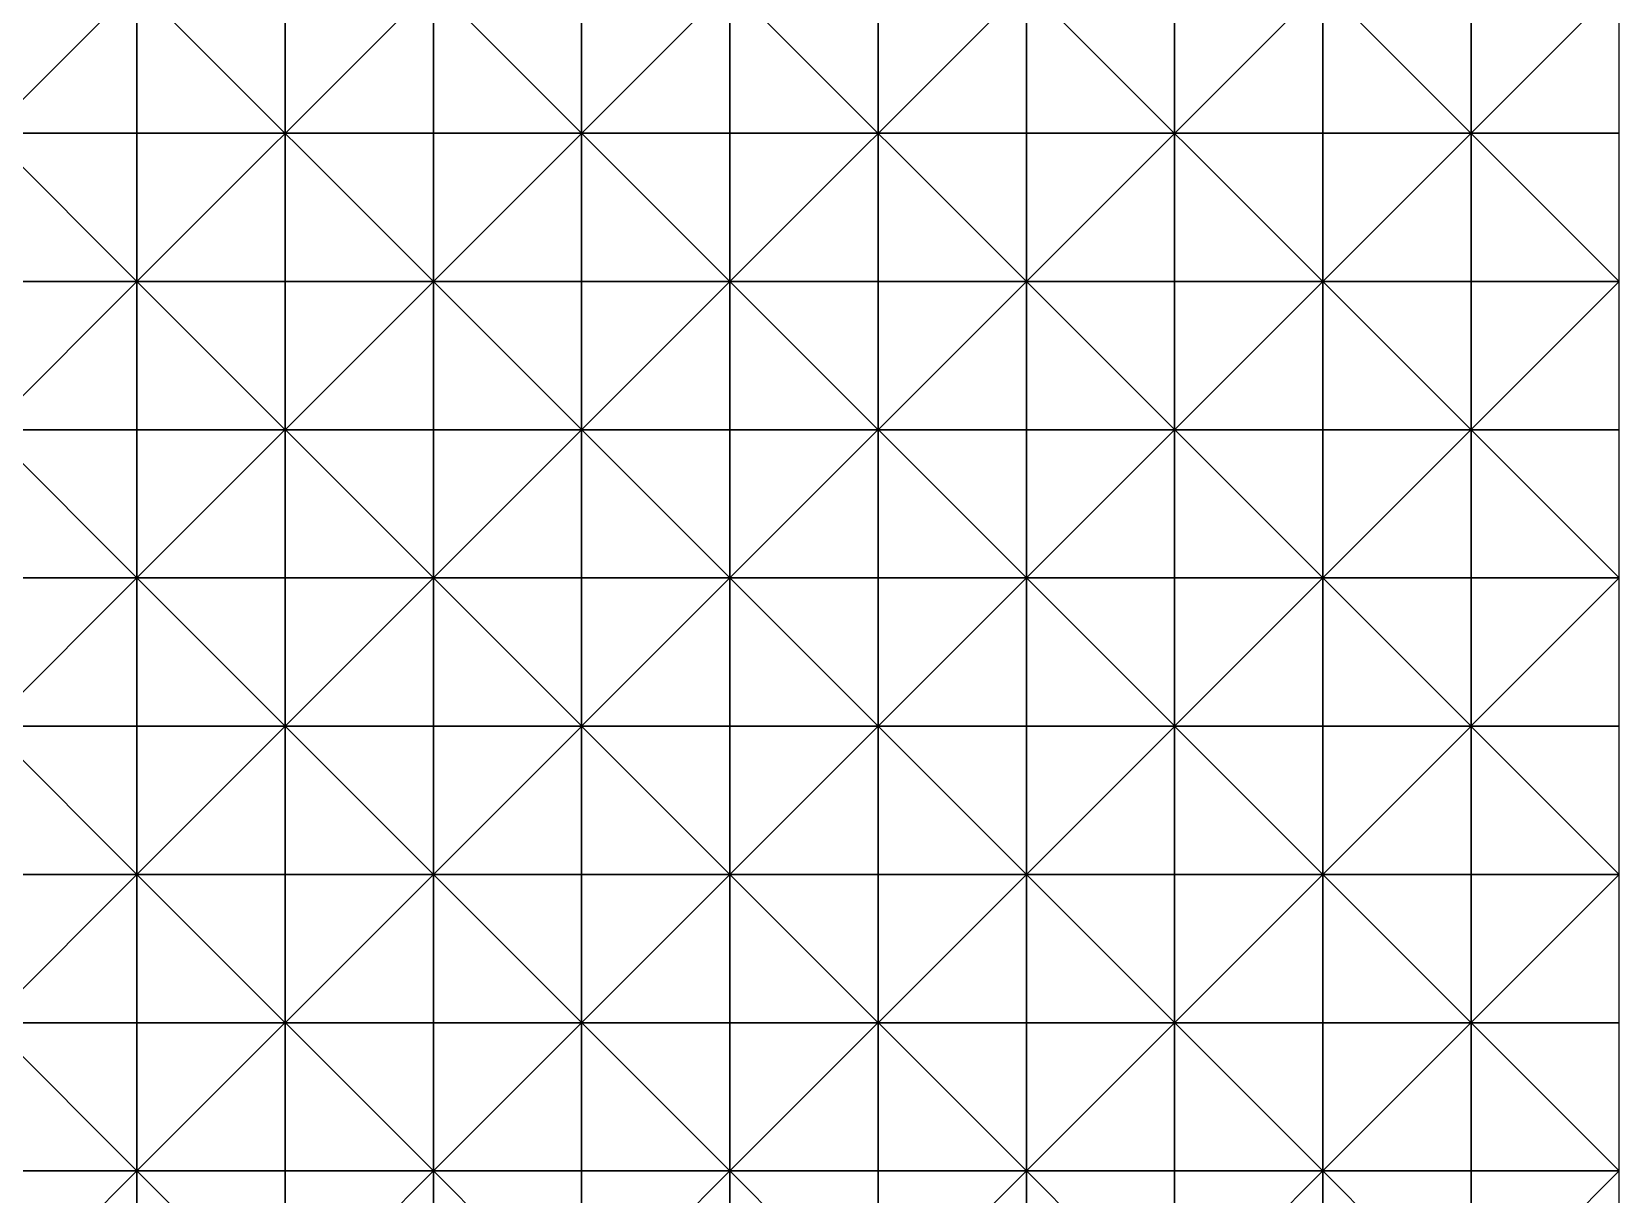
# Model space of a CAD drawing. Header units: millimetres. Extents: x 0 to 945, y 0 to 322.
# Drawn here: x 891 to 944.5, y 40.9 to 80.1 of the extents above; entities that cross this region are included whole.
import ezdxf

# ---------------------------------------------------------------- set-up
doc = ezdxf.new("R2010")
doc.units = ezdxf.units.MM

msp = doc.modelspace()

# ---------------------------------------------------------------- linework, layer by layer
for p, q in [((884.545, 81.656), (894.545, 71.656)), ((894.545, 81.656), (884.545, 71.656)), ((884.545, 81.656), (894.545, 71.656)), ((894.545, 81.656), (884.545, 71.656)), ((894.545, 76.656), (894.545, 81.656)), ((894.545, 76.656), (894.545, 81.656)), ((894.545, 81.656), (894.545, 76.656)), ((894.545, 81.656), (904.545, 71.656)), ((904.545, 81.656), (894.545, 71.656)), ((894.545, 81.656), (894.545, 76.656)), ((894.545, 81.656), (904.545, 71.656)), ((904.545, 81.656), (894.545, 71.656)), ((899.545, 81.656), (899.545, 76.656)), ((899.545, 76.656), (899.545, 81.656)), ((899.545, 81.656), (899.545, 76.656)), ((899.545, 76.656), (899.545, 81.656)), ((904.545, 76.656), (904.545, 81.656)), ((904.545, 76.656), (904.545, 81.656)), ((904.545, 81.656), (904.545, 76.656)), ((904.545, 81.656), (914.545, 71.656)), ((914.545, 81.656), (904.545, 71.656)), ((904.545, 81.656), (904.545, 76.656)), ((904.545, 81.656), (914.545, 71.656)), ((914.545, 81.656), (904.545, 71.656)), ((909.545, 81.656), (909.545, 76.656)), ((909.545, 76.656), (909.545, 81.656)), ((909.545, 81.656), (909.545, 76.656)), ((909.545, 76.656), (909.545, 81.656)), ((914.545, 76.656), (914.545, 81.656)), ((914.545, 76.656), (914.545, 81.656)), ((914.545, 81.656), (914.545, 76.656)), ((914.545, 81.656), (924.545, 71.656)), ((924.545, 81.656), (914.545, 71.656)), ((914.545, 81.656), (914.545, 76.656)), ((914.545, 81.656), (924.545, 71.656)), ((924.545, 81.656), (914.545, 71.656)), ((919.545, 81.656), (919.545, 76.656)), ((919.545, 76.656), (919.545, 81.656)), ((919.545, 81.656), (919.545, 76.656)), ((919.545, 76.656), (919.545, 81.656)), ((924.545, 76.656), (924.545, 81.656)), ((924.545, 76.656), (924.545, 81.656)), ((924.545, 81.656), (924.545, 76.656)), ((924.545, 81.656), (934.545, 71.656)), ((934.545, 81.656), (924.545, 71.656)), ((924.545, 81.656), (924.545, 76.656)), ((924.545, 81.656), (934.545, 71.656)), ((934.545, 81.656), (924.545, 71.656)), ((929.545, 81.656), (929.545, 76.656)), ((929.545, 76.656), (929.545, 81.656)), ((929.545, 81.656), (929.545, 76.656)), ((929.545, 76.656), (929.545, 81.656)), ((934.545, 76.656), (934.545, 81.656)), ((934.545, 76.656), (934.545, 81.656)), ((934.545, 81.656), (934.545, 76.656)), ((934.545, 81.656), (944.545, 71.656)), ((944.545, 81.656), (934.545, 71.656)), ((934.545, 81.656), (934.545, 76.656)), ((934.545, 81.656), (944.545, 71.656)), ((944.545, 81.656), (934.545, 71.656)), ((939.545, 81.656), (939.545, 76.656)), ((939.545, 76.656), (939.545, 81.656)), ((939.545, 81.656), (939.545, 76.656)), ((939.545, 76.656), (939.545, 81.656)), ((944.545, 76.656), (944.545, 81.656)), ((944.545, 76.656), (944.545, 81.656)), ((894.545, 76.656), (889.545, 76.656)), ((889.545, 76.656), (894.545, 76.656)), ((894.545, 76.656), (889.545, 76.656)), ((889.545, 76.656), (894.545, 76.656)), ((894.545, 71.656), (894.545, 76.656)), ((894.545, 71.656), (894.545, 76.656)), ((899.545, 76.656), (894.545, 76.656)), ((894.545, 76.656), (894.545, 71.656)), ((894.545, 76.656), (899.545, 76.656)), ((899.545, 76.656), (894.545, 76.656)), ((894.545, 76.656), (894.545, 71.656)), ((894.545, 76.656), (899.545, 76.656)), ((904.545, 76.656), (899.545, 76.656)), ((899.545, 76.656), (899.545, 71.656)), ((899.545, 76.656), (904.545, 76.656)), ((899.545, 71.656), (899.545, 76.656)), ((904.545, 76.656), (899.545, 76.656)), ((899.545, 76.656), (899.545, 71.656)), ((899.545, 76.656), (904.545, 76.656)), ((899.545, 71.656), (899.545, 76.656)), ((904.545, 71.656), (904.545, 76.656)), ((904.545, 71.656), (904.545, 76.656)), ((909.545, 76.656), (904.545, 76.656)), ((904.545, 76.656), (904.545, 71.656)), ((904.545, 76.656), (909.545, 76.656)), ((909.545, 76.656), (904.545, 76.656)), ((904.545, 76.656), (904.545, 71.656)), ((904.545, 76.656), (909.545, 76.656)), ((914.545, 76.656), (909.545, 76.656)), ((909.545, 76.656), (909.545, 71.656)), ((909.545, 76.656), (914.545, 76.656)), ((909.545, 71.656), (909.545, 76.656)), ((914.545, 76.656), (909.545, 76.656)), ((909.545, 76.656), (909.545, 71.656)), ((909.545, 76.656), (914.545, 76.656)), ((909.545, 71.656), (909.545, 76.656)), ((914.545, 71.656), (914.545, 76.656)), ((914.545, 71.656), (914.545, 76.656)), ((919.545, 76.656), (914.545, 76.656)), ((914.545, 76.656), (914.545, 71.656)), ((914.545, 76.656), (919.545, 76.656)), ((919.545, 76.656), (914.545, 76.656)), ((914.545, 76.656), (914.545, 71.656)), ((914.545, 76.656), (919.545, 76.656)), ((924.545, 76.656), (919.545, 76.656)), ((919.545, 76.656), (919.545, 71.656)), ((919.545, 76.656), (924.545, 76.656)), ((919.545, 71.656), (919.545, 76.656)), ((924.545, 76.656), (919.545, 76.656)), ((919.545, 76.656), (919.545, 71.656)), ((919.545, 76.656), (924.545, 76.656)), ((919.545, 71.656), (919.545, 76.656)), ((924.545, 71.656), (924.545, 76.656)), ((924.545, 71.656), (924.545, 76.656)), ((929.545, 76.656), (924.545, 76.656)), ((924.545, 76.656), (924.545, 71.656)), ((924.545, 76.656), (929.545, 76.656)), ((929.545, 76.656), (924.545, 76.656)), ((924.545, 76.656), (924.545, 71.656)), ((924.545, 76.656), (929.545, 76.656)), ((934.545, 76.656), (929.545, 76.656)), ((929.545, 76.656), (929.545, 71.656)), ((929.545, 76.656), (934.545, 76.656)), ((929.545, 71.656), (929.545, 76.656)), ((934.545, 76.656), (929.545, 76.656)), ((929.545, 76.656), (929.545, 71.656)), ((929.545, 76.656), (934.545, 76.656)), ((929.545, 71.656), (929.545, 76.656)), ((934.545, 71.656), (934.545, 76.656)), ((934.545, 71.656), (934.545, 76.656)), ((939.545, 76.656), (934.545, 76.656)), ((934.545, 76.656), (934.545, 71.656)), ((934.545, 76.656), (939.545, 76.656)), ((939.545, 76.656), (934.545, 76.656)), ((934.545, 76.656), (934.545, 71.656)), ((934.545, 76.656), (939.545, 76.656)), ((944.545, 76.656), (939.545, 76.656)), ((939.545, 76.656), (939.545, 71.656)), ((939.545, 76.656), (944.545, 76.656)), ((939.545, 71.656), (939.545, 76.656)), ((944.545, 76.656), (939.545, 76.656)), ((939.545, 76.656), (939.545, 71.656)), ((939.545, 76.656), (944.545, 76.656)), ((939.545, 71.656), (939.545, 76.656)), ((944.545, 71.656), (944.545, 76.656)), ((944.545, 71.656), (944.545, 76.656)), ((884.545, 71.656), (894.545, 61.656)), ((894.545, 71.656), (884.545, 61.656)), ((884.545, 71.656), (894.545, 61.656)), ((894.545, 71.656), (884.545, 61.656)), ((894.545, 71.656), (889.545, 71.656)), ((889.545, 71.656), (894.545, 71.656)), ((894.545, 71.656), (889.545, 71.656)), ((889.545, 71.656), (894.545, 71.656)), ((894.545, 66.656), (894.545, 71.656)), ((894.545, 66.656), (894.545, 71.656)), ((899.545, 71.656), (894.545, 71.656)), ((894.545, 71.656), (894.545, 66.656)), ((894.545, 71.656), (904.545, 61.656)), ((904.545, 71.656), (894.545, 61.656)), ((894.545, 71.656), (899.545, 71.656)), ((899.545, 71.656), (894.545, 71.656)), ((894.545, 71.656), (894.545, 66.656)), ((894.545, 71.656), (904.545, 61.656)), ((904.545, 71.656), (894.545, 61.656)), ((894.545, 71.656), (899.545, 71.656)), ((904.545, 71.656), (899.545, 71.656)), ((899.545, 71.656), (899.545, 66.656)), ((899.545, 66.656), (899.545, 71.656)), ((899.545, 71.656), (904.545, 71.656)), ((904.545, 71.656), (899.545, 71.656)), ((899.545, 71.656), (899.545, 66.656)), ((899.545, 66.656), (899.545, 71.656)), ((899.545, 71.656), (904.545, 71.656)), ((904.545, 66.656), (904.545, 71.656)), ((904.545, 66.656), (904.545, 71.656)), ((909.545, 71.656), (904.545, 71.656)), ((904.545, 71.656), (904.545, 66.656)), ((904.545, 71.656), (914.545, 61.656)), ((914.545, 71.656), (904.545, 61.656)), ((904.545, 71.656), (909.545, 71.656)), ((909.545, 71.656), (904.545, 71.656)), ((904.545, 71.656), (904.545, 66.656)), ((904.545, 71.656), (914.545, 61.656)), ((914.545, 71.656), (904.545, 61.656)), ((904.545, 71.656), (909.545, 71.656)), ((914.545, 71.656), (909.545, 71.656)), ((909.545, 71.656), (909.545, 66.656)), ((909.545, 66.656), (909.545, 71.656)), ((909.545, 71.656), (914.545, 71.656)), ((914.545, 71.656), (909.545, 71.656)), ((909.545, 71.656), (909.545, 66.656)), ((909.545, 66.656), (909.545, 71.656)), ((909.545, 71.656), (914.545, 71.656)), ((914.545, 66.656), (914.545, 71.656)), ((914.545, 66.656), (914.545, 71.656)), ((919.545, 71.656), (914.545, 71.656)), ((914.545, 71.656), (914.545, 66.656)), ((914.545, 71.656), (924.545, 61.656)), ((924.545, 71.656), (914.545, 61.656)), ((914.545, 71.656), (919.545, 71.656)), ((919.545, 71.656), (914.545, 71.656)), ((914.545, 71.656), (914.545, 66.656)), ((914.545, 71.656), (924.545, 61.656)), ((924.545, 71.656), (914.545, 61.656)), ((914.545, 71.656), (919.545, 71.656)), ((924.545, 71.656), (919.545, 71.656)), ((919.545, 71.656), (919.545, 66.656)), ((919.545, 66.656), (919.545, 71.656)), ((919.545, 71.656), (924.545, 71.656)), ((924.545, 71.656), (919.545, 71.656)), ((919.545, 71.656), (919.545, 66.656)), ((919.545, 66.656), (919.545, 71.656)), ((919.545, 71.656), (924.545, 71.656)), ((924.545, 66.656), (924.545, 71.656)), ((924.545, 66.656), (924.545, 71.656)), ((929.545, 71.656), (924.545, 71.656)), ((924.545, 71.656), (924.545, 66.656)), ((924.545, 71.656), (934.545, 61.656)), ((934.545, 71.656), (924.545, 61.656)), ((924.545, 71.656), (929.545, 71.656)), ((929.545, 71.656), (924.545, 71.656)), ((924.545, 71.656), (924.545, 66.656)), ((924.545, 71.656), (934.545, 61.656)), ((934.545, 71.656), (924.545, 61.656)), ((924.545, 71.656), (929.545, 71.656)), ((934.545, 71.656), (929.545, 71.656)), ((929.545, 71.656), (929.545, 66.656)), ((929.545, 66.656), (929.545, 71.656)), ((929.545, 71.656), (934.545, 71.656)), ((934.545, 71.656), (929.545, 71.656)), ((929.545, 71.656), (929.545, 66.656)), ((929.545, 66.656), (929.545, 71.656)), ((929.545, 71.656), (934.545, 71.656)), ((934.545, 66.656), (934.545, 71.656)), ((934.545, 66.656), (934.545, 71.656)), ((939.545, 71.656), (934.545, 71.656)), ((934.545, 71.656), (934.545, 66.656)), ((934.545, 71.656), (944.545, 61.656)), ((944.545, 71.656), (934.545, 61.656)), ((934.545, 71.656), (939.545, 71.656)), ((939.545, 71.656), (934.545, 71.656)), ((934.545, 71.656), (934.545, 66.656)), ((934.545, 71.656), (944.545, 61.656)), ((944.545, 71.656), (934.545, 61.656)), ((934.545, 71.656), (939.545, 71.656)), ((944.545, 71.656), (939.545, 71.656)), ((939.545, 71.656), (939.545, 66.656)), ((939.545, 66.656), (939.545, 71.656)), ((939.545, 71.656), (944.545, 71.656)), ((944.545, 71.656), (939.545, 71.656)), ((939.545, 71.656), (939.545, 66.656)), ((939.545, 66.656), (939.545, 71.656)), ((939.545, 71.656), (944.545, 71.656)), ((944.545, 66.656), (944.545, 71.656)), ((944.545, 66.656), (944.545, 71.656)), ((894.545, 66.656), (889.545, 66.656)), ((889.545, 66.656), (894.545, 66.656)), ((894.545, 66.656), (889.545, 66.656)), ((889.545, 66.656), (894.545, 66.656)), ((894.545, 61.656), (894.545, 66.656)), ((894.545, 61.656), (894.545, 66.656)), ((899.545, 66.656), (894.545, 66.656)), ((894.545, 66.656), (894.545, 61.656)), ((894.545, 66.656), (899.545, 66.656)), ((899.545, 66.656), (894.545, 66.656)), ((894.545, 66.656), (894.545, 61.656)), ((894.545, 66.656), (899.545, 66.656)), ((904.545, 66.656), (899.545, 66.656)), ((899.545, 66.656), (899.545, 61.656)), ((899.545, 66.656), (904.545, 66.656)), ((899.545, 61.656), (899.545, 66.656)), ((904.545, 66.656), (899.545, 66.656)), ((899.545, 66.656), (899.545, 61.656)), ((899.545, 66.656), (904.545, 66.656)), ((899.545, 61.656), (899.545, 66.656)), ((904.545, 61.656), (904.545, 66.656)), ((904.545, 61.656), (904.545, 66.656)), ((909.545, 66.656), (904.545, 66.656)), ((904.545, 66.656), (904.545, 61.656)), ((904.545, 66.656), (909.545, 66.656)), ((909.545, 66.656), (904.545, 66.656)), ((904.545, 66.656), (904.545, 61.656)), ((904.545, 66.656), (909.545, 66.656)), ((914.545, 66.656), (909.545, 66.656)), ((909.545, 66.656), (909.545, 61.656)), ((909.545, 66.656), (914.545, 66.656)), ((909.545, 61.656), (909.545, 66.656)), ((914.545, 66.656), (909.545, 66.656)), ((909.545, 66.656), (909.545, 61.656)), ((909.545, 66.656), (914.545, 66.656)), ((909.545, 61.656), (909.545, 66.656)), ((914.545, 61.656), (914.545, 66.656)), ((914.545, 61.656), (914.545, 66.656)), ((919.545, 66.656), (914.545, 66.656)), ((914.545, 66.656), (914.545, 61.656)), ((914.545, 66.656), (919.545, 66.656)), ((919.545, 66.656), (914.545, 66.656)), ((914.545, 66.656), (914.545, 61.656)), ((914.545, 66.656), (919.545, 66.656)), ((924.545, 66.656), (919.545, 66.656)), ((919.545, 66.656), (919.545, 61.656)), ((919.545, 66.656), (924.545, 66.656)), ((919.545, 61.656), (919.545, 66.656)), ((924.545, 66.656), (919.545, 66.656)), ((919.545, 66.656), (919.545, 61.656)), ((919.545, 66.656), (924.545, 66.656)), ((919.545, 61.656), (919.545, 66.656)), ((924.545, 61.656), (924.545, 66.656)), ((924.545, 61.656), (924.545, 66.656)), ((929.545, 66.656), (924.545, 66.656)), ((924.545, 66.656), (924.545, 61.656)), ((924.545, 66.656), (929.545, 66.656)), ((929.545, 66.656), (924.545, 66.656)), ((924.545, 66.656), (924.545, 61.656)), ((924.545, 66.656), (929.545, 66.656)), ((934.545, 66.656), (929.545, 66.656)), ((929.545, 66.656), (929.545, 61.656)), ((929.545, 66.656), (934.545, 66.656)), ((929.545, 61.656), (929.545, 66.656)), ((934.545, 66.656), (929.545, 66.656)), ((929.545, 66.656), (929.545, 61.656)), ((929.545, 66.656), (934.545, 66.656)), ((929.545, 61.656), (929.545, 66.656)), ((934.545, 61.656), (934.545, 66.656)), ((934.545, 61.656), (934.545, 66.656)), ((939.545, 66.656), (934.545, 66.656)), ((934.545, 66.656), (934.545, 61.656)), ((934.545, 66.656), (939.545, 66.656)), ((939.545, 66.656), (934.545, 66.656)), ((934.545, 66.656), (934.545, 61.656)), ((934.545, 66.656), (939.545, 66.656)), ((944.545, 66.656), (939.545, 66.656)), ((939.545, 66.656), (939.545, 61.656)), ((939.545, 66.656), (944.545, 66.656)), ((939.545, 61.656), (939.545, 66.656)), ((944.545, 66.656), (939.545, 66.656)), ((939.545, 66.656), (939.545, 61.656)), ((939.545, 66.656), (944.545, 66.656)), ((939.545, 61.656), (939.545, 66.656)), ((944.545, 61.656), (944.545, 66.656)), ((944.545, 61.656), (944.545, 66.656)), ((884.545, 61.656), (894.545, 51.656)), ((894.545, 61.656), (884.545, 51.656)), ((884.545, 61.656), (894.545, 51.656)), ((894.545, 61.656), (884.545, 51.656)), ((894.545, 61.656), (889.545, 61.656)), ((889.545, 61.656), (894.545, 61.656)), ((894.545, 61.656), (889.545, 61.656)), ((889.545, 61.656), (894.545, 61.656)), ((894.545, 56.656), (894.545, 61.656)), ((894.545, 56.656), (894.545, 61.656)), ((899.545, 61.656), (894.545, 61.656)), ((894.545, 61.656), (894.545, 56.656)), ((894.545, 61.656), (904.545, 51.656)), ((904.545, 61.656), (894.545, 51.656)), ((894.545, 61.656), (899.545, 61.656)), ((899.545, 61.656), (894.545, 61.656)), ((894.545, 61.656), (894.545, 56.656)), ((894.545, 61.656), (904.545, 51.656)), ((904.545, 61.656), (894.545, 51.656)), ((894.545, 61.656), (899.545, 61.656)), ((904.545, 61.656), (899.545, 61.656)), ((899.545, 61.656), (899.545, 56.656)), ((899.545, 56.656), (899.545, 61.656)), ((899.545, 61.656), (904.545, 61.656)), ((904.545, 61.656), (899.545, 61.656)), ((899.545, 61.656), (899.545, 56.656)), ((899.545, 56.656), (899.545, 61.656)), ((899.545, 61.656), (904.545, 61.656)), ((904.545, 56.656), (904.545, 61.656)), ((904.545, 56.656), (904.545, 61.656)), ((909.545, 61.656), (904.545, 61.656)), ((904.545, 61.656), (904.545, 56.656)), ((904.545, 61.656), (914.545, 51.656)), ((914.545, 61.656), (904.545, 51.656)), ((904.545, 61.656), (909.545, 61.656)), ((909.545, 61.656), (904.545, 61.656)), ((904.545, 61.656), (904.545, 56.656)), ((904.545, 61.656), (914.545, 51.656)), ((914.545, 61.656), (904.545, 51.656)), ((904.545, 61.656), (909.545, 61.656)), ((914.545, 61.656), (909.545, 61.656)), ((909.545, 61.656), (909.545, 56.656)), ((909.545, 56.656), (909.545, 61.656)), ((909.545, 61.656), (914.545, 61.656)), ((914.545, 61.656), (909.545, 61.656)), ((909.545, 61.656), (909.545, 56.656)), ((909.545, 56.656), (909.545, 61.656)), ((909.545, 61.656), (914.545, 61.656)), ((914.545, 56.656), (914.545, 61.656)), ((914.545, 56.656), (914.545, 61.656)), ((919.545, 61.656), (914.545, 61.656)), ((914.545, 61.656), (914.545, 56.656)), ((914.545, 61.656), (924.545, 51.656)), ((924.545, 61.656), (914.545, 51.656)), ((914.545, 61.656), (919.545, 61.656)), ((919.545, 61.656), (914.545, 61.656)), ((914.545, 61.656), (914.545, 56.656)), ((914.545, 61.656), (924.545, 51.656)), ((924.545, 61.656), (914.545, 51.656)), ((914.545, 61.656), (919.545, 61.656)), ((924.545, 61.656), (919.545, 61.656)), ((919.545, 61.656), (919.545, 56.656)), ((919.545, 56.656), (919.545, 61.656)), ((919.545, 61.656), (924.545, 61.656)), ((924.545, 61.656), (919.545, 61.656)), ((919.545, 61.656), (919.545, 56.656)), ((919.545, 56.656), (919.545, 61.656)), ((919.545, 61.656), (924.545, 61.656)), ((924.545, 56.656), (924.545, 61.656)), ((924.545, 56.656), (924.545, 61.656)), ((929.545, 61.656), (924.545, 61.656)), ((924.545, 61.656), (924.545, 56.656)), ((924.545, 61.656), (934.545, 51.656)), ((934.545, 61.656), (924.545, 51.656)), ((924.545, 61.656), (929.545, 61.656)), ((929.545, 61.656), (924.545, 61.656)), ((924.545, 61.656), (924.545, 56.656)), ((924.545, 61.656), (934.545, 51.656)), ((934.545, 61.656), (924.545, 51.656)), ((924.545, 61.656), (929.545, 61.656)), ((934.545, 61.656), (929.545, 61.656)), ((929.545, 61.656), (929.545, 56.656)), ((929.545, 56.656), (929.545, 61.656)), ((929.545, 61.656), (934.545, 61.656)), ((934.545, 61.656), (929.545, 61.656)), ((929.545, 61.656), (929.545, 56.656)), ((929.545, 56.656), (929.545, 61.656)), ((929.545, 61.656), (934.545, 61.656)), ((934.545, 56.656), (934.545, 61.656)), ((934.545, 56.656), (934.545, 61.656)), ((939.545, 61.656), (934.545, 61.656)), ((934.545, 61.656), (934.545, 56.656)), ((934.545, 61.656), (944.545, 51.656)), ((944.545, 61.656), (934.545, 51.656)), ((934.545, 61.656), (939.545, 61.656)), ((939.545, 61.656), (934.545, 61.656)), ((934.545, 61.656), (934.545, 56.656)), ((934.545, 61.656), (944.545, 51.656)), ((944.545, 61.656), (934.545, 51.656)), ((934.545, 61.656), (939.545, 61.656)), ((944.545, 61.656), (939.545, 61.656)), ((939.545, 61.656), (939.545, 56.656)), ((939.545, 56.656), (939.545, 61.656)), ((939.545, 61.656), (944.545, 61.656)), ((944.545, 61.656), (939.545, 61.656)), ((939.545, 61.656), (939.545, 56.656)), ((939.545, 56.656), (939.545, 61.656)), ((939.545, 61.656), (944.545, 61.656)), ((944.545, 56.656), (944.545, 61.656)), ((944.545, 56.656), (944.545, 61.656)), ((894.545, 56.656), (889.545, 56.656)), ((889.545, 56.656), (894.545, 56.656)), ((894.545, 56.656), (889.545, 56.656)), ((889.545, 56.656), (894.545, 56.656)), ((894.545, 51.656), (894.545, 56.656)), ((894.545, 51.656), (894.545, 56.656)), ((899.545, 56.656), (894.545, 56.656)), ((894.545, 56.656), (894.545, 51.656)), ((894.545, 56.656), (899.545, 56.656)), ((899.545, 56.656), (894.545, 56.656)), ((894.545, 56.656), (894.545, 51.656)), ((894.545, 56.656), (899.545, 56.656)), ((904.545, 56.656), (899.545, 56.656)), ((899.545, 56.656), (899.545, 51.656)), ((899.545, 56.656), (904.545, 56.656)), ((899.545, 51.656), (899.545, 56.656)), ((904.545, 56.656), (899.545, 56.656)), ((899.545, 56.656), (899.545, 51.656)), ((899.545, 56.656), (904.545, 56.656)), ((899.545, 51.656), (899.545, 56.656)), ((904.545, 51.656), (904.545, 56.656)), ((904.545, 51.656), (904.545, 56.656)), ((909.545, 56.656), (904.545, 56.656)), ((904.545, 56.656), (904.545, 51.656)), ((904.545, 56.656), (909.545, 56.656)), ((909.545, 56.656), (904.545, 56.656)), ((904.545, 56.656), (904.545, 51.656)), ((904.545, 56.656), (909.545, 56.656)), ((914.545, 56.656), (909.545, 56.656)), ((909.545, 56.656), (909.545, 51.656)), ((909.545, 56.656), (914.545, 56.656)), ((909.545, 51.656), (909.545, 56.656)), ((914.545, 56.656), (909.545, 56.656)), ((909.545, 56.656), (909.545, 51.656)), ((909.545, 56.656), (914.545, 56.656)), ((909.545, 51.656), (909.545, 56.656)), ((914.545, 51.656), (914.545, 56.656)), ((914.545, 51.656), (914.545, 56.656)), ((919.545, 56.656), (914.545, 56.656)), ((914.545, 56.656), (914.545, 51.656)), ((914.545, 56.656), (919.545, 56.656)), ((919.545, 56.656), (914.545, 56.656)), ((914.545, 56.656), (914.545, 51.656)), ((914.545, 56.656), (919.545, 56.656)), ((924.545, 56.656), (919.545, 56.656)), ((919.545, 56.656), (919.545, 51.656)), ((919.545, 56.656), (924.545, 56.656)), ((919.545, 51.656), (919.545, 56.656)), ((924.545, 56.656), (919.545, 56.656)), ((919.545, 56.656), (919.545, 51.656)), ((919.545, 56.656), (924.545, 56.656)), ((919.545, 51.656), (919.545, 56.656)), ((924.545, 51.656), (924.545, 56.656)), ((924.545, 51.656), (924.545, 56.656)), ((929.545, 56.656), (924.545, 56.656)), ((924.545, 56.656), (924.545, 51.656)), ((924.545, 56.656), (929.545, 56.656)), ((929.545, 56.656), (924.545, 56.656)), ((924.545, 56.656), (924.545, 51.656)), ((924.545, 56.656), (929.545, 56.656)), ((934.545, 56.656), (929.545, 56.656)), ((929.545, 56.656), (929.545, 51.656)), ((929.545, 56.656), (934.545, 56.656)), ((929.545, 51.656), (929.545, 56.656)), ((934.545, 56.656), (929.545, 56.656)), ((929.545, 56.656), (929.545, 51.656)), ((929.545, 56.656), (934.545, 56.656)), ((929.545, 51.656), (929.545, 56.656)), ((934.545, 51.656), (934.545, 56.656)), ((934.545, 51.656), (934.545, 56.656)), ((939.545, 56.656), (934.545, 56.656)), ((934.545, 56.656), (934.545, 51.656)), ((934.545, 56.656), (939.545, 56.656)), ((939.545, 56.656), (934.545, 56.656)), ((934.545, 56.656), (934.545, 51.656)), ((934.545, 56.656), (939.545, 56.656)), ((944.545, 56.656), (939.545, 56.656)), ((939.545, 56.656), (939.545, 51.656)), ((939.545, 56.656), (944.545, 56.656)), ((939.545, 51.656), (939.545, 56.656)), ((944.545, 56.656), (939.545, 56.656)), ((939.545, 56.656), (939.545, 51.656)), ((939.545, 56.656), (944.545, 56.656)), ((939.545, 51.656), (939.545, 56.656)), ((944.545, 51.656), (944.545, 56.656)), ((944.545, 51.656), (944.545, 56.656)), ((884.545, 51.656), (894.545, 41.656)), ((894.545, 51.656), (884.545, 41.656)), ((884.545, 51.656), (894.545, 41.656)), ((894.545, 51.656), (884.545, 41.656)), ((894.545, 51.656), (889.545, 51.656)), ((889.545, 51.656), (894.545, 51.656)), ((894.545, 51.656), (889.545, 51.656)), ((889.545, 51.656), (894.545, 51.656)), ((894.545, 46.656), (894.545, 51.656)), ((894.545, 46.656), (894.545, 51.656)), ((899.545, 51.656), (894.545, 51.656)), ((894.545, 51.656), (894.545, 46.656)), ((894.545, 51.656), (904.545, 41.656)), ((904.545, 51.656), (894.545, 41.656)), ((894.545, 51.656), (899.545, 51.656)), ((899.545, 51.656), (894.545, 51.656)), ((894.545, 51.656), (894.545, 46.656)), ((894.545, 51.656), (904.545, 41.656)), ((904.545, 51.656), (894.545, 41.656)), ((894.545, 51.656), (899.545, 51.656)), ((904.545, 51.656), (899.545, 51.656)), ((899.545, 51.656), (899.545, 46.656)), ((899.545, 46.656), (899.545, 51.656)), ((899.545, 51.656), (904.545, 51.656)), ((904.545, 51.656), (899.545, 51.656)), ((899.545, 51.656), (899.545, 46.656)), ((899.545, 46.656), (899.545, 51.656)), ((899.545, 51.656), (904.545, 51.656)), ((904.545, 46.656), (904.545, 51.656)), ((904.545, 46.656), (904.545, 51.656)), ((909.545, 51.656), (904.545, 51.656)), ((904.545, 51.656), (904.545, 46.656)), ((904.545, 51.656), (914.545, 41.656)), ((914.545, 51.656), (904.545, 41.656)), ((904.545, 51.656), (909.545, 51.656)), ((909.545, 51.656), (904.545, 51.656)), ((904.545, 51.656), (904.545, 46.656)), ((904.545, 51.656), (914.545, 41.656)), ((914.545, 51.656), (904.545, 41.656)), ((904.545, 51.656), (909.545, 51.656)), ((914.545, 51.656), (909.545, 51.656)), ((909.545, 51.656), (909.545, 46.656)), ((909.545, 46.656), (909.545, 51.656)), ((909.545, 51.656), (914.545, 51.656)), ((914.545, 51.656), (909.545, 51.656)), ((909.545, 51.656), (909.545, 46.656)), ((909.545, 46.656), (909.545, 51.656)), ((909.545, 51.656), (914.545, 51.656)), ((914.545, 46.656), (914.545, 51.656)), ((914.545, 46.656), (914.545, 51.656)), ((919.545, 51.656), (914.545, 51.656)), ((914.545, 51.656), (914.545, 46.656)), ((914.545, 51.656), (924.545, 41.656)), ((924.545, 51.656), (914.545, 41.656)), ((914.545, 51.656), (919.545, 51.656)), ((919.545, 51.656), (914.545, 51.656)), ((914.545, 51.656), (914.545, 46.656)), ((914.545, 51.656), (924.545, 41.656)), ((924.545, 51.656), (914.545, 41.656)), ((914.545, 51.656), (919.545, 51.656)), ((924.545, 51.656), (919.545, 51.656)), ((919.545, 51.656), (919.545, 46.656)), ((919.545, 46.656), (919.545, 51.656)), ((919.545, 51.656), (924.545, 51.656)), ((924.545, 51.656), (919.545, 51.656)), ((919.545, 51.656), (919.545, 46.656)), ((919.545, 46.656), (919.545, 51.656)), ((919.545, 51.656), (924.545, 51.656)), ((924.545, 46.656), (924.545, 51.656)), ((924.545, 46.656), (924.545, 51.656)), ((929.545, 51.656), (924.545, 51.656)), ((924.545, 51.656), (924.545, 46.656)), ((924.545, 51.656), (934.545, 41.656)), ((934.545, 51.656), (924.545, 41.656)), ((924.545, 51.656), (929.545, 51.656)), ((929.545, 51.656), (924.545, 51.656)), ((924.545, 51.656), (924.545, 46.656)), ((924.545, 51.656), (934.545, 41.656)), ((934.545, 51.656), (924.545, 41.656)), ((924.545, 51.656), (929.545, 51.656)), ((934.545, 51.656), (929.545, 51.656)), ((929.545, 51.656), (929.545, 46.656)), ((929.545, 46.656), (929.545, 51.656)), ((929.545, 51.656), (934.545, 51.656)), ((934.545, 51.656), (929.545, 51.656)), ((929.545, 51.656), (929.545, 46.656)), ((929.545, 46.656), (929.545, 51.656)), ((929.545, 51.656), (934.545, 51.656)), ((934.545, 46.656), (934.545, 51.656)), ((934.545, 46.656), (934.545, 51.656)), ((939.545, 51.656), (934.545, 51.656)), ((934.545, 51.656), (934.545, 46.656)), ((934.545, 51.656), (944.545, 41.656)), ((944.545, 51.656), (934.545, 41.656)), ((934.545, 51.656), (939.545, 51.656)), ((939.545, 51.656), (934.545, 51.656)), ((934.545, 51.656), (934.545, 46.656)), ((934.545, 51.656), (944.545, 41.656)), ((944.545, 51.656), (934.545, 41.656)), ((934.545, 51.656), (939.545, 51.656)), ((944.545, 51.656), (939.545, 51.656)), ((939.545, 51.656), (939.545, 46.656)), ((939.545, 46.656), (939.545, 51.656)), ((939.545, 51.656), (944.545, 51.656)), ((944.545, 51.656), (939.545, 51.656)), ((939.545, 51.656), (939.545, 46.656)), ((939.545, 46.656), (939.545, 51.656)), ((939.545, 51.656), (944.545, 51.656)), ((944.545, 46.656), (944.545, 51.656)), ((944.545, 46.656), (944.545, 51.656)), ((894.545, 46.656), (889.545, 46.656)), ((889.545, 46.656), (894.545, 46.656)), ((894.545, 46.656), (889.545, 46.656)), ((889.545, 46.656), (894.545, 46.656)), ((894.545, 41.656), (894.545, 46.656)), ((894.545, 41.656), (894.545, 46.656)), ((899.545, 46.656), (894.545, 46.656)), ((894.545, 46.656), (894.545, 41.656)), ((894.545, 46.656), (899.545, 46.656)), ((899.545, 46.656), (894.545, 46.656)), ((894.545, 46.656), (894.545, 41.656)), ((894.545, 46.656), (899.545, 46.656)), ((904.545, 46.656), (899.545, 46.656)), ((899.545, 46.656), (899.545, 41.656)), ((899.545, 46.656), (904.545, 46.656)), ((899.545, 41.656), (899.545, 46.656)), ((904.545, 46.656), (899.545, 46.656)), ((899.545, 46.656), (899.545, 41.656)), ((899.545, 46.656), (904.545, 46.656)), ((899.545, 41.656), (899.545, 46.656)), ((904.545, 41.656), (904.545, 46.656)), ((904.545, 41.656), (904.545, 46.656)), ((909.545, 46.656), (904.545, 46.656)), ((904.545, 46.656), (904.545, 41.656)), ((904.545, 46.656), (909.545, 46.656)), ((909.545, 46.656), (904.545, 46.656)), ((904.545, 46.656), (904.545, 41.656)), ((904.545, 46.656), (909.545, 46.656)), ((914.545, 46.656), (909.545, 46.656)), ((909.545, 46.656), (909.545, 41.656)), ((909.545, 46.656), (914.545, 46.656)), ((909.545, 41.656), (909.545, 46.656)), ((914.545, 46.656), (909.545, 46.656)), ((909.545, 46.656), (909.545, 41.656)), ((909.545, 46.656), (914.545, 46.656)), ((909.545, 41.656), (909.545, 46.656)), ((914.545, 41.656), (914.545, 46.656)), ((914.545, 41.656), (914.545, 46.656)), ((919.545, 46.656), (914.545, 46.656)), ((914.545, 46.656), (914.545, 41.656)), ((914.545, 46.656), (919.545, 46.656)), ((919.545, 46.656), (914.545, 46.656)), ((914.545, 46.656), (914.545, 41.656)), ((914.545, 46.656), (919.545, 46.656)), ((924.545, 46.656), (919.545, 46.656)), ((919.545, 46.656), (919.545, 41.656)), ((919.545, 46.656), (924.545, 46.656)), ((919.545, 41.656), (919.545, 46.656)), ((924.545, 46.656), (919.545, 46.656)), ((919.545, 46.656), (919.545, 41.656)), ((919.545, 46.656), (924.545, 46.656)), ((919.545, 41.656), (919.545, 46.656)), ((924.545, 41.656), (924.545, 46.656)), ((924.545, 41.656), (924.545, 46.656)), ((929.545, 46.656), (924.545, 46.656)), ((924.545, 46.656), (924.545, 41.656)), ((924.545, 46.656), (929.545, 46.656)), ((929.545, 46.656), (924.545, 46.656)), ((924.545, 46.656), (924.545, 41.656)), ((924.545, 46.656), (929.545, 46.656)), ((934.545, 46.656), (929.545, 46.656)), ((929.545, 46.656), (929.545, 41.656)), ((929.545, 46.656), (934.545, 46.656)), ((929.545, 41.656), (929.545, 46.656)), ((934.545, 46.656), (929.545, 46.656)), ((929.545, 46.656), (929.545, 41.656)), ((929.545, 46.656), (934.545, 46.656)), ((929.545, 41.656), (929.545, 46.656)), ((934.545, 41.656), (934.545, 46.656)), ((934.545, 41.656), (934.545, 46.656)), ((939.545, 46.656), (934.545, 46.656)), ((934.545, 46.656), (934.545, 41.656)), ((934.545, 46.656), (939.545, 46.656)), ((939.545, 46.656), (934.545, 46.656)), ((934.545, 46.656), (934.545, 41.656)), ((934.545, 46.656), (939.545, 46.656)), ((944.545, 46.656), (939.545, 46.656)), ((939.545, 46.656), (939.545, 41.656)), ((939.545, 46.656), (944.545, 46.656)), ((939.545, 41.656), (939.545, 46.656)), ((944.545, 46.656), (939.545, 46.656)), ((939.545, 46.656), (939.545, 41.656)), ((939.545, 46.656), (944.545, 46.656)), ((939.545, 41.656), (939.545, 46.656)), ((944.545, 41.656), (944.545, 46.656)), ((944.545, 41.656), (944.545, 46.656)), ((894.545, 41.656), (884.545, 31.656)), ((894.545, 41.656), (884.545, 31.656)), ((894.545, 41.656), (889.545, 41.656)), ((894.545, 41.656), (889.545, 41.656)), ((889.545, 41.656), (894.545, 41.656)), ((889.545, 41.656), (894.545, 41.656)), ((899.545, 41.656), (894.545, 41.656)), ((894.545, 41.656), (894.545, 36.656)), ((894.545, 41.656), (904.545, 31.656)), ((904.545, 41.656), (894.545, 31.656)), ((899.545, 41.656), (894.545, 41.656)), ((894.545, 41.656), (894.545, 36.656)), ((894.545, 41.656), (904.545, 31.656)), ((904.545, 41.656), (894.545, 31.656)), ((894.545, 36.656), (894.545, 41.656)), ((894.545, 36.656), (894.545, 41.656)), ((894.545, 41.656), (899.545, 41.656)), ((894.545, 41.656), (899.545, 41.656)), ((904.545, 41.656), (899.545, 41.656)), ((899.545, 41.656), (899.545, 36.656)), ((899.545, 36.656), (899.545, 41.656)), ((904.545, 41.656), (899.545, 41.656)), ((899.545, 41.656), (899.545, 36.656)), ((899.545, 36.656), (899.545, 41.656)), ((899.545, 41.656), (904.545, 41.656)), ((899.545, 41.656), (904.545, 41.656)), ((909.545, 41.656), (904.545, 41.656)), ((904.545, 41.656), (904.545, 36.656)), ((904.545, 41.656), (914.545, 31.656)), ((914.545, 41.656), (904.545, 31.656)), ((909.545, 41.656), (904.545, 41.656)), ((904.545, 41.656), (904.545, 36.656)), ((904.545, 41.656), (914.545, 31.656)), ((914.545, 41.656), (904.545, 31.656)), ((904.545, 36.656), (904.545, 41.656)), ((904.545, 36.656), (904.545, 41.656)), ((904.545, 41.656), (909.545, 41.656)), ((904.545, 41.656), (909.545, 41.656)), ((914.545, 41.656), (909.545, 41.656)), ((909.545, 41.656), (909.545, 36.656)), ((909.545, 36.656), (909.545, 41.656)), ((914.545, 41.656), (909.545, 41.656)), ((909.545, 41.656), (909.545, 36.656)), ((909.545, 36.656), (909.545, 41.656)), ((909.545, 41.656), (914.545, 41.656)), ((909.545, 41.656), (914.545, 41.656)), ((919.545, 41.656), (914.545, 41.656)), ((914.545, 41.656), (914.545, 36.656)), ((914.545, 41.656), (924.545, 31.656)), ((924.545, 41.656), (914.545, 31.656)), ((919.545, 41.656), (914.545, 41.656)), ((914.545, 41.656), (914.545, 36.656)), ((914.545, 41.656), (924.545, 31.656)), ((924.545, 41.656), (914.545, 31.656)), ((914.545, 36.656), (914.545, 41.656)), ((914.545, 36.656), (914.545, 41.656)), ((914.545, 41.656), (919.545, 41.656)), ((914.545, 41.656), (919.545, 41.656)), ((924.545, 41.656), (919.545, 41.656)), ((919.545, 41.656), (919.545, 36.656)), ((919.545, 36.656), (919.545, 41.656)), ((924.545, 41.656), (919.545, 41.656)), ((919.545, 41.656), (919.545, 36.656)), ((919.545, 36.656), (919.545, 41.656)), ((919.545, 41.656), (924.545, 41.656)), ((919.545, 41.656), (924.545, 41.656)), ((929.545, 41.656), (924.545, 41.656)), ((924.545, 41.656), (924.545, 36.656)), ((924.545, 41.656), (934.545, 31.656)), ((934.545, 41.656), (924.545, 31.656)), ((929.545, 41.656), (924.545, 41.656)), ((924.545, 41.656), (924.545, 36.656)), ((924.545, 41.656), (934.545, 31.656)), ((934.545, 41.656), (924.545, 31.656)), ((924.545, 36.656), (924.545, 41.656)), ((924.545, 36.656), (924.545, 41.656)), ((924.545, 41.656), (929.545, 41.656)), ((924.545, 41.656), (929.545, 41.656)), ((934.545, 41.656), (929.545, 41.656)), ((929.545, 41.656), (929.545, 36.656)), ((929.545, 36.656), (929.545, 41.656)), ((934.545, 41.656), (929.545, 41.656)), ((929.545, 41.656), (929.545, 36.656)), ((929.545, 36.656), (929.545, 41.656)), ((929.545, 41.656), (934.545, 41.656)), ((929.545, 41.656), (934.545, 41.656)), ((939.545, 41.656), (934.545, 41.656)), ((934.545, 41.656), (934.545, 36.656)), ((934.545, 41.656), (944.545, 31.656)), ((944.545, 41.656), (934.545, 31.656)), ((939.545, 41.656), (934.545, 41.656)), ((934.545, 41.656), (934.545, 36.656)), ((934.545, 41.656), (944.545, 31.656)), ((944.545, 41.656), (934.545, 31.656)), ((934.545, 36.656), (934.545, 41.656)), ((934.545, 36.656), (934.545, 41.656)), ((934.545, 41.656), (939.545, 41.656)), ((934.545, 41.656), (939.545, 41.656)), ((944.545, 41.656), (939.545, 41.656)), ((939.545, 41.656), (939.545, 36.656)), ((939.545, 36.656), (939.545, 41.656)), ((944.545, 41.656), (939.545, 41.656)), ((939.545, 41.656), (939.545, 36.656)), ((939.545, 36.656), (939.545, 41.656)), ((939.545, 41.656), (944.545, 41.656)), ((939.545, 41.656), (944.545, 41.656)), ((944.545, 36.656), (944.545, 41.656)), ((944.545, 36.656), (944.545, 41.656))]:
    msp.add_line(p, q)

doc.saveas('drawing.dxf')
